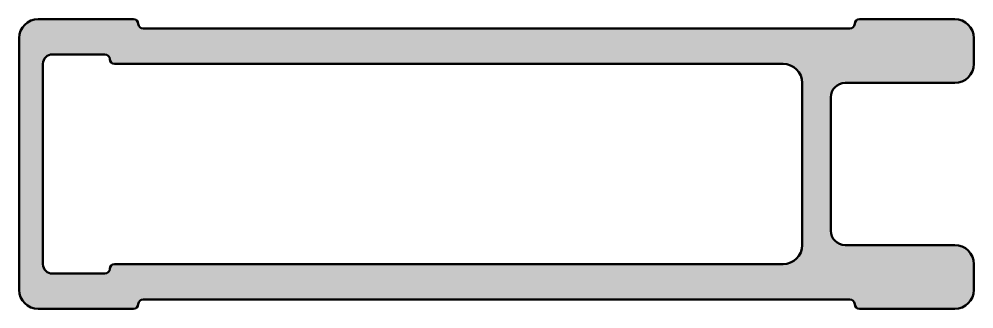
# Model space of a CAD drawing. Extents: x 7 to 107, y 2 to 33.
import ezdxf

# ---------------------------------------------------------------- set-up
doc = ezdxf.new("R2010")
doc.units = 0
doc.layers.add('0S-Alu contour', color=7, linetype='Continuous', lineweight=50)
doc.layers.add('0S-Alu hatch', color=252, linetype='Continuous', lineweight=25)

# ---------------------------------------------------------------- blocks, each defined once
blk = doc.blocks.new('477900__BB7BF23B_E07D_4E99_B0BC_910864FA1D9F_')
at = {"layer": '0S-Alu hatch'}
h = blk.add_hatch(color=256, dxfattribs=at)
edge = h.paths.add_edge_path()
edge.add_ellipse((105.1, 7), major_axis=(-2, 0), ratio=1, start_angle=180, end_angle=270, ccw=False)
edge.add_line((107.1, 7), (107.1, 4.3))
edge.add_ellipse((105.1, 4.3), major_axis=(-2, 0), ratio=1, start_angle=90, end_angle=180, ccw=False)
edge.add_line((105.1, 2.3), (95.1, 2.3))
edge.add_ellipse((95.1, 2.8), major_axis=(-0.5, 0), ratio=1, start_angle=0, end_angle=90, ccw=False)
edge.add_arc((94.1, 2.8), 0.5, 0, 90)
edge.add_line((94.1, 3.3), (20, 3.3))
edge.add_arc((20, 2.8), 0.5, 90, 180)
edge.add_ellipse((19, 2.8), major_axis=(-0.5, 0), ratio=1, start_angle=90, end_angle=180, ccw=False)
edge.add_line((19, 2.3), (9, 2.3))
edge.add_ellipse((9, 4.3), major_axis=(-2, 0), ratio=1, start_angle=0, end_angle=90, ccw=False)
edge.add_line((7, 4.3), (7, 30.7))
edge.add_ellipse((9, 30.7), major_axis=(-2, 0), ratio=1, start_angle=270, end_angle=360, ccw=False)
edge.add_line((9, 32.7), (19, 32.7))
edge.add_ellipse((19, 32.2), major_axis=(-0.5, 0), ratio=1, start_angle=180, end_angle=270, ccw=False)
edge.add_arc((20, 32.2), 0.5, 180, 270)
edge.add_line((20, 31.7), (94.1, 31.7))
edge.add_arc((94.1, 32.2), 0.5, 270, 360)
edge.add_ellipse((95.1, 32.2), major_axis=(-0.5, 0), ratio=1, start_angle=270, end_angle=360, ccw=False)
edge.add_line((95.1, 32.7), (105.1, 32.7))
edge.add_ellipse((105.1, 30.7), major_axis=(-2, 0), ratio=1, start_angle=180, end_angle=270, ccw=False)
edge.add_line((107.1, 30.7), (107.1, 28))
edge.add_ellipse((105.1, 28), major_axis=(-2, 0), ratio=1, start_angle=90, end_angle=180, ccw=False)
edge.add_line((105.1, 26), (93.6, 26))
edge.add_arc((93.6, 24.5), 1.5, 90, 180)
edge.add_line((92.1, 24.5), (92.1, 10.5))
edge.add_arc((93.6, 10.5), 1.5, 180, 270)
edge.add_line((93.6, 9), (105.1, 9))
edge = h.paths.add_edge_path()
edge.add_arc((87.1, 9), 2, 270, 360)
edge.add_line((89.1, 9), (89.1, 26))
edge.add_arc((87.1, 26), 2, 0, 90)
edge.add_line((87.1, 28), (17, 28))
edge.add_ellipse((17, 28.5), major_axis=(-0.5, 0), ratio=1, start_angle=0, end_angle=90, ccw=False)
edge.add_arc((16, 28.5), 0.5, 0, 90)
edge.add_line((16, 29), (10.5, 29))
edge.add_arc((10.5, 28), 1, 90, 180)
edge.add_line((9.5, 28), (9.5, 7))
edge.add_arc((10.5, 7), 1, 180, 270)
edge.add_line((10.5, 6), (16, 6))
edge.add_arc((16, 6.5), 0.5, 270, 360)
edge.add_ellipse((17, 6.5), major_axis=(-0.5, 0), ratio=1, start_angle=270, end_angle=360, ccw=False)
edge.add_line((17, 7), (87.1, 7))
at = {"layer": '0S-Alu contour', "color": 7}
for points in [[(9, 32.7), (19, 32.7)], [(95.1, 32.7), (105.1, 32.7)], [(20, 31.7), (94.1, 31.7)], [(7, 4.3), (7, 30.7)], [(107.1, 30.7), (107.1, 28)], [(16, 29), (10.5, 29)], [(9.5, 28), (9.5, 7)], [(87.1, 28), (17, 28)], [(89.1, 9), (89.1, 26)], [(105.1, 26), (93.6, 26)], [(92.1, 24.5), (92.1, 10.5)], [(93.6, 9), (105.1, 9)], [(17, 7), (87.1, 7)], [(107.1, 7), (107.1, 4.3)], [(10.5, 6), (16, 6)], [(94.1, 3.3), (20, 3.3)], [(19, 2.3), (9, 2.3)], [(105.1, 2.3), (95.1, 2.3)]]:
    blk.add_lwpolyline(points, dxfattribs=at)
at = {"layer": '0S-Alu contour', "color": 7, "extrusion": (0, 0, -1)}
for centre, radius, start, end in [((-9, 30.7), 2, 0, 90), ((-19, 32.2), 0.5, 90, 180), ((-95.1, 32.2), 0.5, 0, 90), ((-105.1, 30.7), 2, 90, 180), ((-17, 28.5), 0.5, 270, 0), ((-105.1, 28), 2, 180, 270), ((-105.1, 7), 2, 90, 180), ((-17, 6.5), 0.5, 0, 90), ((-9, 4.3), 2, 270, 0), ((-105.1, 4.3), 2, 180, 270), ((-19, 2.8), 0.5, 180, 270), ((-95.1, 2.8), 0.5, 270, 0)]:
    blk.add_arc(centre, radius, start, end, dxfattribs=at)
at = {"layer": '0S-Alu contour', "color": 7}
for centre, radius, start, end in [((20, 32.2), 0.5, 180, 270), ((94.1, 32.2), 0.5, 270, 0), ((10.5, 28), 1, 90, 180), ((16, 28.5), 0.5, 0, 90), ((87.1, 26), 2, 0, 90), ((93.6, 24.5), 1.5, 90, 180), ((93.6, 10.5), 1.5, 180, 270), ((87.1, 9), 2, 270, 0), ((10.5, 7), 1, 180, 270), ((16, 6.5), 0.5, 270, 0), ((20, 2.8), 0.5, 90, 180), ((94.1, 2.8), 0.5, 0, 90)]:
    blk.add_arc(centre, radius, start, end, dxfattribs=at)
blk = doc.blocks.new('477900__82ECE6B2_7C5D_4961_A771_975E6BCF53F3_')
at = {"layer": '0S-Alu contour', "color": 7}
blk.add_blockref('477900__BB7BF23B_E07D_4E99_B0BC_910864FA1D9F_', (0, 0), dxfattribs=at)

msp = doc.modelspace()

# ---------------------------------------------------------------- block references
at = {"layer": '0S-Alu contour', "color": 7}
msp.add_blockref('477900__82ECE6B2_7C5D_4961_A771_975E6BCF53F3_', (0, 0), dxfattribs=at)

doc.saveas('drawing.dxf')
